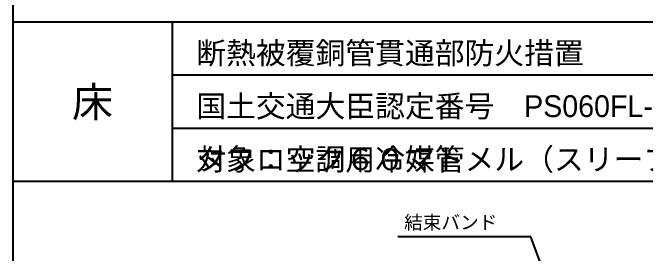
# Model space of a CAD drawing. Extents: x 443 to 1217, y -1921 to -677.
# Drawn here: x 442.7 to 558.5, y -976.9 to -932.7 of the extents above; entities that cross this region are included whole.
import ezdxf
from ezdxf.enums import TextEntityAlignment as Align

# ---------------------------------------------------------------- set-up
doc = ezdxf.new("R2010")
doc.units = 0
doc.header["$MEASUREMENT"] = 0
doc.layers.get('0').update_dxf_attribs({"linetype": 'CONTINUOUS'})
doc.layers.get('Defpoints').update_dxf_attribs({"color": 21, "linetype": 'CONTINUOUS'})
for name, color, linetype in [('1', 7, 'CONTINUOUS'), ('10', 7, 'CONTINUOUS'), ('25', 7, 'CONTINUOUS')]:
    doc.layers.add(name, color=color, linetype=linetype)
doc.styles.add('ｽﾀｲﾙ2', font='MS PGothic.ttf')

msp = doc.modelspace()

# ---------------------------------------------------------------- linework, layer by layer
at = {"color": 7, "linetype": 'Continuous'}
for p, q in [((537.53, -973.84), (513.17, -973.84)), ((547.02, -999.59), (537.53, -973.84))]:
    msp.add_line(p, q, dxfattribs=at)
at = {"layer": '1', "color": 4, "linetype": 'Continuous'}
for p, q in [((442.67, -934.41), (1210.9, -934.41)), ((442.67, -963.63), (634.73, -963.63))]:
    msp.add_line(p, q, dxfattribs=at)
at = {"layer": '1', "color": 3, "linetype": 'Continuous'}
for p, q in [((471.88, -934.41), (471.88, -963.63)), ((471.88, -944.15), (634.73, -944.15)), ((471.88, -953.89), (634.73, -953.89))]:
    msp.add_line(p, q, dxfattribs=at)
at = {"layer": '25', "color": 4}
msp.add_line((442.67, -677.27), (442.67, -1191.56), dxfattribs=at)

# ---------------------------------------------------------------- texts
at = {"layer": '10', "linetype": 'Continuous', "style": 'ｽﾀｲﾙ2'}
msp.add_attdef('結束バンド', text='', height=2.5, dxfattribs=at).set_placement((514.33, -973.19), align=Align.BOTTOM_LEFT)
at = {"layer": '25', "style": 'ｽﾀｲﾙ2'}
for s, p in [('断熱被覆銅管貫通部防火措置', (476.28, -942.15)), ('国土交通大臣認定番号\u3000PS060FL-0772', (476.28, -951.89)), ('対象：空調用冷媒管', (476.28, -961.63))]:
    msp.add_text(s, height=4, dxfattribs=at).set_placement(p)
msp.add_text('床', height=5.5, dxfattribs=at).set_placement((457.27, -949.02), align=Align.MIDDLE)
at = {"layer": 'Defpoints', "style": 'ｽﾀｲﾙ2'}
msp.add_text('タフロック６０マトメル（スリーブ無）', height=4, dxfattribs=at).set_placement((476.28, -961.63))

doc.saveas('drawing.dxf')
